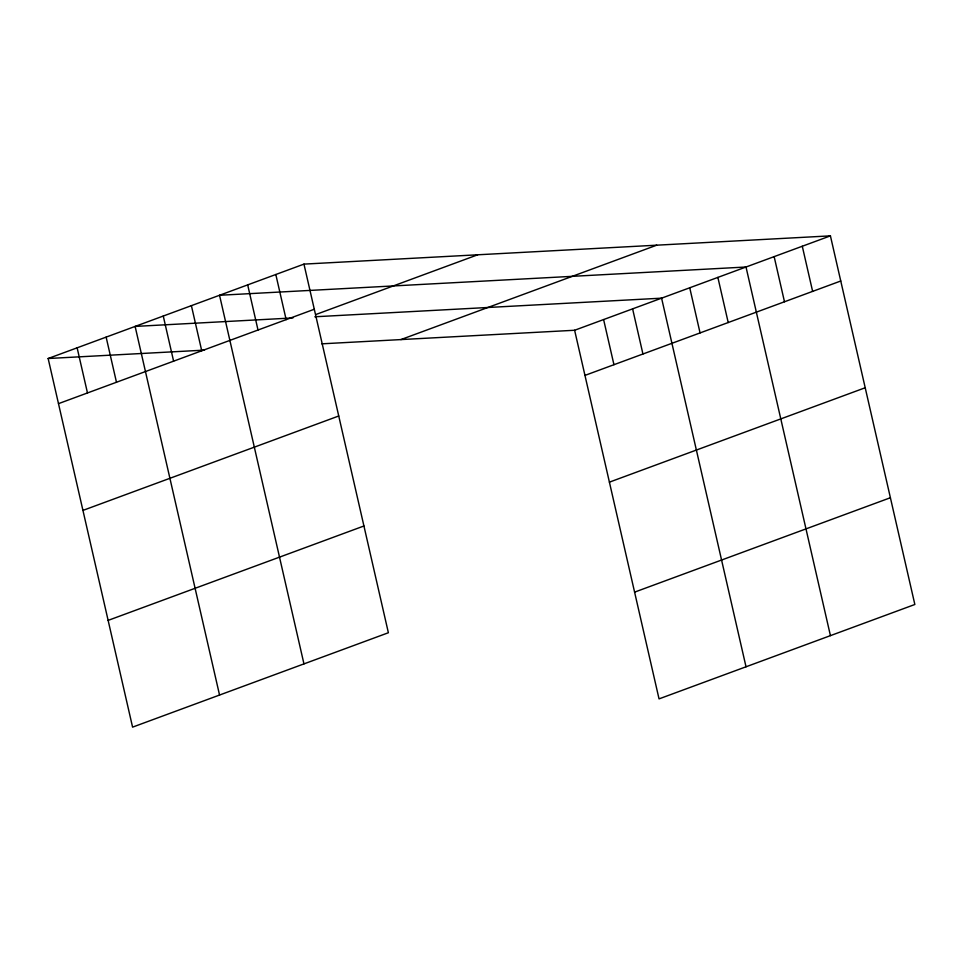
<?xml version="1.0" encoding="UTF-8"?>
<svg xmlns="http://www.w3.org/2000/svg" width="963" height="963" viewBox="0 0 963 963"><rect width="100%" height="100%" fill="white"/><g stroke="black" fill="none" stroke-linecap="round" stroke-linejoin="round"><path stroke-width="1.44" d="M303.959 264.115L388.378 632.739L132.581 727.137L48.15 358.513L303.959 264.115L830.419 235.863L914.85 604.487L659.041 698.885L574.622 330.261L321.823 343.827M58.49 403.653L314.287 309.255M315.888 314.504L477.684 254.798M400.885 339.59L656.694 245.192M82.938 510.402L338.735 416.004M574.622 330.261L830.419 235.863M584.962 375.401L840.759 281.003M108.121 620.389L363.93 525.991M609.41 482.15L865.207 387.752M634.593 592.137L890.402 497.739M292.933 317.946L135.121 326.421L219.552 695.045M314.829 316.779L661.593 298.169L746.024 666.793M48.15 358.513L204.517 350.123M802.287 246.251L812.628 291.38M774.144 256.627L784.484 301.768M830.431 635.64L746.012 267.016L219.54 295.268L303.959 663.892M717.868 277.404L728.209 322.533M689.737 287.781L700.065 332.921M632.607 308.87L642.935 353.999M603.608 319.56L613.949 364.7M275.815 274.503L286.155 319.632M247.684 284.879L258.012 330.02M191.396 305.656L201.736 350.785M163.265 316.033L173.605 361.173M106.135 337.122L116.475 382.251M77.136 347.812L87.477 392.952"/></g></svg>
